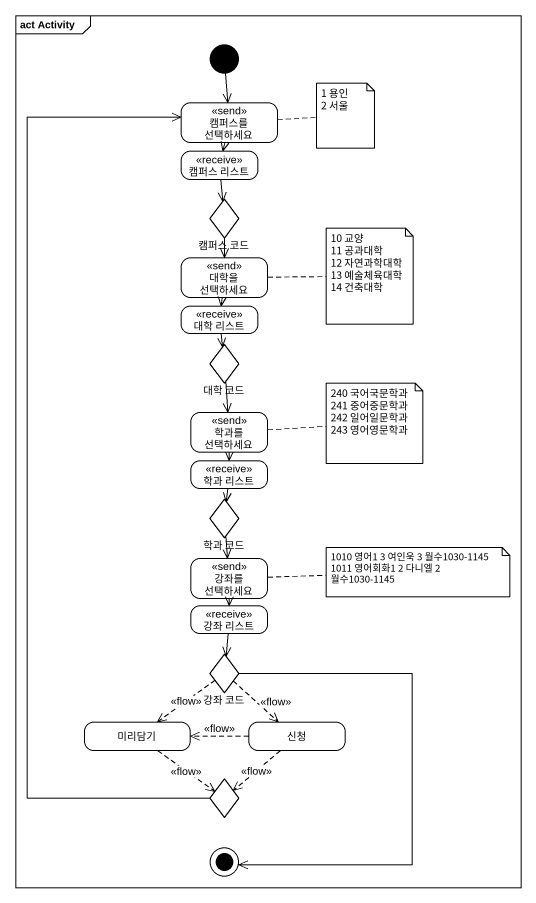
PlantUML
@startuml
mainframe act Activity
hide empty description
state "캠퍼스를 선택하세요" as 캠퍼스를_선택하세요 <<send>>
state "캠퍼스 리스트" as 캠퍼스_리스트 <<receive>>
state "캠퍼스 코드" as 캠퍼스_코드 <<choice>>
state "대학을 선택하세요" as 대학을_선택하세요 <<send>>
state "대학 리스트" as 대학_리스트 <<receive>>
state "대학 코드" as 대학_코드 <<choice>>
state "학과를 선택하세요" as 학과를_선택하세요 <<send>>
state "학과 리스트" as 학과_리스트 <<receive>>
state "학과 코드" as 학과_코드 <<choice>>
state "강좌를 선택하세요" as 강좌를_선택하세요 <<send>>
state "강좌 리스트" as 강좌_리스트 <<receive>>
state "강좌 코드" as 강좌_코드 <<choice>>
state 미리담기
state 신청
state choice1 <<choice>>
[*] --> 캠퍼스를_선택하세요
캠퍼스를_선택하세요 --> 캠퍼스_리스트
캠퍼스_리스트 --> 캠퍼스_코드
캠퍼스_코드 --> 대학을_선택하세요
대학을_선택하세요 --> 대학_리스트
대학_리스트 --> 대학_코드
대학_코드 --> 학과를_선택하세요
학과를_선택하세요 --> 학과_리스트
학과_리스트 --> 학과_코드
학과_코드 --> 강좌를_선택하세요
강좌를_선택하세요 --> 강좌_리스트
강좌_리스트 --> 강좌_코드
강좌_코드 -[dashed]-> 미리담기 : <<flow>>
강좌_코드 -[dashed]-> 신청 : <<flow>>
미리담기 -[dashed]-> choice1 : <<flow>>
신청 -left[dashed]-> 미리담기 : <<flow>>
신청 -[dashed]-> choice1 : <<flow>>
choice1 -up-> 캠퍼스를_선택하세요
강좌_코드 --> [*]
note right of 캠퍼스를_선택하세요
  1 용인
  2 서울
end note
note right of 대학을_선택하세요
  10 교양
  11 공과대학
  12 자연과학대학
  13 예술체육대학
  14 건축대학
end note
note right of 학과를_선택하세요
  240 국어국문학과
  241 중어중문학과
  242 일어일문학과
  243 영어영문학과
end note
note right of 강좌를_선택하세요
  1010 영어1 3 여인욱 3 월수1030-1145
  1011 영어회화1 2 다니엘 2 월수1030-1145
end note
@enduml
